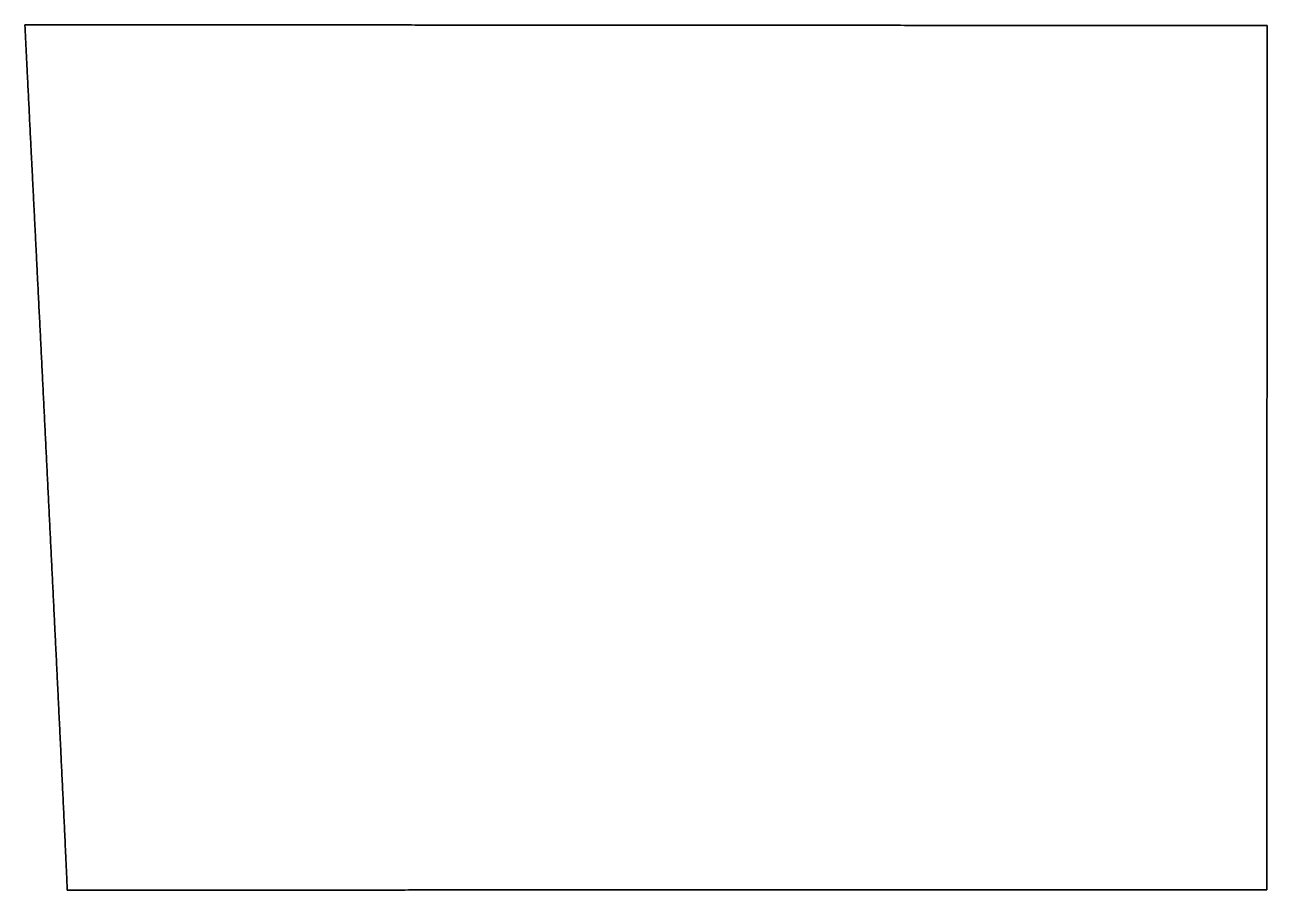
# Model space of a CAD drawing. Header units: millimetres. Extents: x 107 to 1931, y 155 to 1426.
import ezdxf

# ---------------------------------------------------------------- set-up
doc = ezdxf.new("R2010")
doc.units = ezdxf.units.MM
doc.layers.add('OUTER', color=7, linetype='Continuous', lineweight=13)

msp = doc.modelspace()

# ---------------------------------------------------------------- linework, layer by layer
at = {"layer": 'OUTER', "color": 3, "lineweight": 35}
for points, knots in [([(1931.1, 1425.2), (1827, 1425.1), (1643.7, 1425), (1279, 1425.4), (914.2, 1425.7), (549.5, 1425.8), (288.9, 1425.9), (107.4, 1426)], [0, 0, 0, 0, 0, 0, 520.923879, 916.188918, 1823.788875, 1823.788875, 1823.788875, 1823.788875, 1823.788875, 1823.788875]), ([(107.4, 1426), (110.6, 1362.2), (116.7, 1238.7), (126.2, 1050.4), (138.8, 796.2), (151.3, 541.9), (160.6, 351.4), (166.7, 220.6), (169.7, 154.6)], [1823.788875, 1823.788875, 1823.788875, 1823.788875, 1823.788875, 1823.788875, 2143.180862, 2441.921298, 2766.416906, 3096.687084, 3096.687084, 3096.687084, 3096.687084, 3096.687084, 3096.687084]), ([(1930.7, 155.1), (1930.7, 284.3), (1930.8, 538.4), (1931, 792.4), (1930.9, 1046.4), (1931, 1300.4), (1931.1, 1425.2)], [0, 0, 0, 0, 0, 0, 646.34809, 1270.076992, 1270.076992, 1270.076992, 1270.076992, 1270.076992, 1270.076992])]:
    msp.add_open_spline(points, degree=5, knots=knots, dxfattribs=at)
msp.add_open_spline([(169.7, 154.6), (521.9, 154.9), (874.1, 155), (1226.3, 155), (1578.5, 155.1), (1930.7, 155.1)], degree=5, dxfattribs=at)

doc.saveas('drawing.dxf')
